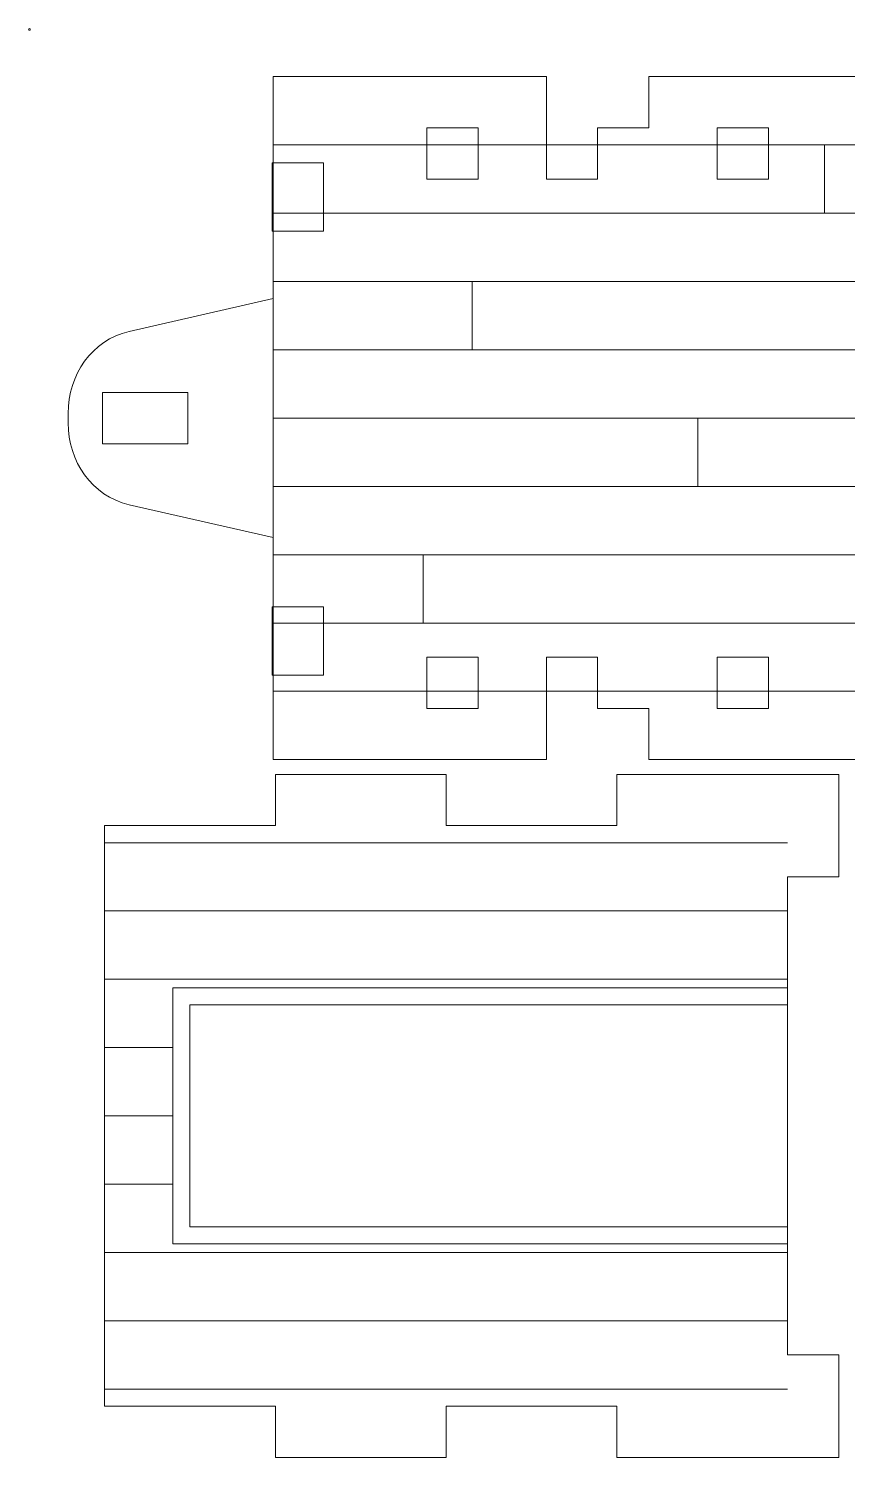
# Model space of a CAD drawing. Header units: millimetres. Extents: x -150 to 142, y -93 to 100.
# Drawn here: x -150 to -102, y 16.3 to 100 of the extents above; entities that cross this region are included whole.
import ezdxf

# ---------------------------------------------------------------- set-up
doc = ezdxf.new("R2010")
doc.units = ezdxf.units.MM
doc.header["$MEASUREMENT"] = 0
for name, color, linetype in [('cut', 7, 'Continuous'), ('cut light', 7, 'Continuous'), ('origin', 7, 'Continuous')]:
    doc.layers.add(name, color=color, linetype=linetype)

msp = doc.modelspace()

# ---------------------------------------------------------------- linework, layer by layer
at = {"layer": 'cut', "lineweight": 0}
for points in [[(-135.6969, 88.1237), (-132.6969, 88.1237), (-132.6969, 92.1237), (-135.6969, 92.1237), (-135.6969, 88.1237)], [(-135.6969, 62.1237), (-132.6969, 62.1237), (-132.6969, 66.1237), (-135.6969, 66.1237), (-135.6969, 62.1237)]]:
    msp.add_lwpolyline(points, close=True, dxfattribs=at)
for points, knots in [([(-45.646, 84.1685), (-45.646, 84.1685), (-37.2093, 82.2375), (-37.2093, 82.2375), (-37.2093, 82.2375), (-35.0231, 81.7372), (-33.646, 79.6911), (-33.646, 77.4483), (-33.646, 77.4483), (-33.646, 77.4483), (-33.646, 76.8887), (-33.646, 76.8887), (-33.646, 76.8887), (-33.646, 74.6459), (-35.0229, 72.5998), (-37.2093, 72.0995), (-37.2093, 72.0995), (-37.2093, 72.0995), (-45.646, 70.1685), (-45.646, 70.1685), (-45.646, 70.1685), (-45.646, 70.1685), (-45.646, 57.1685), (-45.646, 57.1685), (-45.646, 57.1685), (-45.646, 57.1685), (-61.646, 57.1685), (-61.646, 57.1685), (-61.646, 57.1685), (-61.646, 57.1685), (-61.646, 63.1685), (-61.646, 63.1685), (-61.646, 63.1685), (-61.646, 63.1685), (-64.646, 63.1685), (-64.646, 63.1685), (-64.646, 63.1685), (-64.646, 63.1685), (-64.646, 60.1685), (-64.646, 60.1685), (-64.646, 60.1685), (-64.646, 60.1685), (-67.646, 60.1685), (-67.646, 60.1685), (-67.646, 60.1685), (-67.646, 60.1685), (-67.646, 57.1685), (-67.646, 57.1685), (-67.646, 57.1685), (-67.646, 57.1685), (-87.646, 57.1685), (-87.646, 57.1685), (-87.646, 57.1685), (-87.646, 57.1685), (-87.646, 60.1685), (-87.646, 60.1685), (-87.646, 60.1685), (-87.646, 60.1685), (-93.646, 60.1685), (-93.646, 60.1685), (-93.646, 60.1685), (-93.646, 60.1685), (-93.646, 57.1685), (-93.646, 57.1685), (-93.646, 57.1685), (-93.646, 57.1685), (-113.646, 57.1685), (-113.646, 57.1685), (-113.646, 57.1685), (-113.646, 57.1685), (-113.646, 60.1685), (-113.646, 60.1685), (-113.646, 60.1685), (-113.646, 60.1685), (-116.646, 60.1685), (-116.646, 60.1685), (-116.646, 60.1685), (-116.646, 60.1685), (-116.646, 63.1685), (-116.646, 63.1685), (-116.646, 63.1685), (-116.646, 63.1685), (-119.646, 63.1685), (-119.646, 63.1685), (-119.646, 63.1685), (-119.646, 63.1685), (-119.646, 57.1685), (-119.646, 57.1685), (-119.646, 57.1685), (-119.646, 57.1685), (-135.646, 57.1685), (-135.646, 57.1685), (-135.646, 57.1685), (-135.646, 57.1685), (-135.646, 70.1685), (-135.646, 70.1685), (-135.646, 70.1685), (-135.646, 70.1685), (-144.0827, 72.0995), (-144.0827, 72.0995), (-144.0827, 72.0995), (-146.2691, 72.5999), (-147.646, 74.6457), (-147.646, 76.8887), (-147.646, 76.8887), (-147.646, 76.8887), (-147.646, 77.4483), (-147.646, 77.4483), (-147.646, 77.4483), (-147.646, 79.6913), (-146.269, 81.7371), (-144.0827, 82.2375), (-144.0827, 82.2375), (-144.0827, 82.2375), (-135.646, 84.1685), (-135.646, 84.1685), (-135.646, 84.1685), (-135.646, 84.1685), (-135.646, 97.1685), (-135.646, 97.1685), (-135.646, 97.1685), (-135.646, 97.1685), (-119.646, 97.1685), (-119.646, 97.1685), (-119.646, 97.1685), (-119.646, 97.1685), (-119.646, 91.1685), (-119.646, 91.1685), (-119.646, 91.1685), (-119.646, 91.1685), (-116.646, 91.1685), (-116.646, 91.1685), (-116.646, 91.1685), (-116.646, 91.1685), (-116.646, 94.1685), (-116.646, 94.1685), (-116.646, 94.1685), (-116.646, 94.1685), (-113.646, 94.1685), (-113.646, 94.1685), (-113.646, 94.1685), (-113.646, 94.1685), (-113.646, 97.1685), (-113.646, 97.1685), (-113.646, 97.1685), (-113.646, 97.1685), (-93.646, 97.1685), (-93.646, 97.1685), (-93.646, 97.1685), (-93.646, 97.1685), (-93.646, 94.1685), (-93.646, 94.1685), (-93.646, 94.1685), (-93.646, 94.1685), (-87.646, 94.1685), (-87.646, 94.1685), (-87.646, 94.1685), (-87.646, 94.1685), (-87.646, 97.1685), (-87.646, 97.1685), (-87.646, 97.1685), (-87.646, 97.1685), (-67.646, 97.1685), (-67.646, 97.1685), (-67.646, 97.1685), (-67.646, 97.1685), (-67.646, 94.1685), (-67.646, 94.1685), (-67.646, 94.1685), (-67.646, 94.1685), (-64.646, 94.1685), (-64.646, 94.1685), (-64.646, 94.1685), (-64.646, 94.1685), (-64.646, 91.1685), (-64.646, 91.1685), (-64.646, 91.1685), (-64.646, 91.1685), (-61.646, 91.1685), (-61.646, 91.1685), (-61.646, 91.1685), (-61.646, 91.1685), (-61.646, 97.1685), (-61.646, 97.1685), (-61.646, 97.1685), (-61.646, 97.1685), (-45.646, 97.1685), (-45.646, 97.1685), (-45.646, 97.1685), (-45.646, 97.1685), (-45.646, 84.1685), (-45.646, 84.1685)], [0, 0, 0, 0, 0.0204082, 0.0204082, 0.0204082, 0.0204082, 0.0408163, 0.0408163, 0.0408163, 0.0408163, 0.0612245, 0.0612245, 0.0612245, 0.0612245, 0.0816327, 0.0816327, 0.0816327, 0.0816327, 0.1020408, 0.1020408, 0.1020408, 0.1020408, 0.122449, 0.122449, 0.122449, 0.122449, 0.1428571, 0.1428571, 0.1428571, 0.1428571, 0.1632653, 0.1632653, 0.1632653, 0.1632653, 0.1836735, 0.1836735, 0.1836735, 0.1836735, 0.2040816, 0.2040816, 0.2040816, 0.2040816, 0.2244898, 0.2244898, 0.2244898, 0.2244898, 0.244898, 0.244898, 0.244898, 0.244898, 0.2653061, 0.2653061, 0.2653061, 0.2653061, 0.2857143, 0.2857143, 0.2857143, 0.2857143, 0.3061224, 0.3061224, 0.3061224, 0.3061224, 0.3265306, 0.3265306, 0.3265306, 0.3265306, 0.3469388, 0.3469388, 0.3469388, 0.3469388, 0.3673469, 0.3673469, 0.3673469, 0.3673469, 0.3877551, 0.3877551, 0.3877551, 0.3877551, 0.4081633, 0.4081633, 0.4081633, 0.4081633, 0.4285714, 0.4285714, 0.4285714, 0.4285714, 0.4489796, 0.4489796, 0.4489796, 0.4489796, 0.4693878, 0.4693878, 0.4693878, 0.4693878, 0.4897959, 0.4897959, 0.4897959, 0.4897959, 0.5102041, 0.5102041, 0.5102041, 0.5102041, 0.5306122, 0.5306122, 0.5306122, 0.5306122, 0.5510204, 0.5510204, 0.5510204, 0.5510204, 0.5714286, 0.5714286, 0.5714286, 0.5714286, 0.5918367, 0.5918367, 0.5918367, 0.5918367, 0.6122449, 0.6122449, 0.6122449, 0.6122449, 0.6326531, 0.6326531, 0.6326531, 0.6326531, 0.6530612, 0.6530612, 0.6530612, 0.6530612, 0.6734694, 0.6734694, 0.6734694, 0.6734694, 0.6938776, 0.6938776, 0.6938776, 0.6938776, 0.7142857, 0.7142857, 0.7142857, 0.7142857, 0.7346939, 0.7346939, 0.7346939, 0.7346939, 0.755102, 0.755102, 0.755102, 0.755102, 0.7755102, 0.7755102, 0.7755102, 0.7755102, 0.7959184, 0.7959184, 0.7959184, 0.7959184, 0.8163265, 0.8163265, 0.8163265, 0.8163265, 0.8367347, 0.8367347, 0.8367347, 0.8367347, 0.8571429, 0.8571429, 0.8571429, 0.8571429, 0.877551, 0.877551, 0.877551, 0.877551, 0.8979592, 0.8979592, 0.8979592, 0.8979592, 0.9183673, 0.9183673, 0.9183673, 0.9183673, 0.9387755, 0.9387755, 0.9387755, 0.9387755, 0.9591837, 0.9591837, 0.9591837, 0.9591837, 1, 1, 1, 1]), ([(-123.646, 91.1685), (-123.646, 91.1685), (-126.646, 91.1685), (-126.646, 91.1685), (-126.646, 91.1685), (-126.646, 91.1685), (-126.646, 94.1685), (-126.646, 94.1685), (-126.646, 94.1685), (-126.646, 94.1685), (-123.646, 94.1685), (-123.646, 94.1685), (-123.646, 94.1685), (-123.646, 94.1685), (-123.646, 91.1685), (-123.646, 91.1685)], [0, 0, 0, 0, 0.2, 0.2, 0.2, 0.2, 0.4, 0.4, 0.4, 0.4, 0.6, 0.6, 0.6, 0.6, 1, 1, 1, 1]), ([(-106.646, 91.1685), (-106.646, 91.1685), (-109.646, 91.1685), (-109.646, 91.1685), (-109.646, 91.1685), (-109.646, 91.1685), (-109.646, 94.1685), (-109.646, 94.1685), (-109.646, 94.1685), (-109.646, 94.1685), (-106.646, 94.1685), (-106.646, 94.1685), (-106.646, 94.1685), (-106.646, 94.1685), (-106.646, 91.1685), (-106.646, 91.1685)], [0, 0, 0, 0, 0.2, 0.2, 0.2, 0.2, 0.4, 0.4, 0.4, 0.4, 0.6, 0.6, 0.6, 0.6, 1, 1, 1, 1]), ([(-140.646, 78.6687), (-140.646, 78.6687), (-140.646, 75.6687), (-140.646, 75.6687), (-140.646, 75.6687), (-140.646, 75.6687), (-145.646, 75.6687), (-145.646, 75.6687), (-145.646, 75.6687), (-145.646, 75.6687), (-145.646, 78.6687), (-145.646, 78.6687), (-145.646, 78.6687), (-145.646, 78.6687), (-140.646, 78.6687), (-140.646, 78.6687)], [0, 0, 0, 0, 0.2, 0.2, 0.2, 0.2, 0.4, 0.4, 0.4, 0.4, 0.6, 0.6, 0.6, 0.6, 1, 1, 1, 1]), ([(-123.646, 60.1685), (-123.646, 60.1685), (-126.646, 60.1685), (-126.646, 60.1685), (-126.646, 60.1685), (-126.646, 60.1685), (-126.646, 63.1685), (-126.646, 63.1685), (-126.646, 63.1685), (-126.646, 63.1685), (-123.646, 63.1685), (-123.646, 63.1685), (-123.646, 63.1685), (-123.646, 63.1685), (-123.646, 60.1685), (-123.646, 60.1685)], [0, 0, 0, 0, 0.2, 0.2, 0.2, 0.2, 0.4, 0.4, 0.4, 0.4, 0.6, 0.6, 0.6, 0.6, 1, 1, 1, 1]), ([(-106.646, 60.1685), (-106.646, 60.1685), (-109.646, 60.1685), (-109.646, 60.1685), (-109.646, 60.1685), (-109.646, 60.1685), (-109.646, 63.1685), (-109.646, 63.1685), (-109.646, 63.1685), (-109.646, 63.1685), (-106.646, 63.1685), (-106.646, 63.1685), (-106.646, 63.1685), (-106.646, 63.1685), (-106.646, 60.1685), (-106.646, 60.1685)], [0, 0, 0, 0, 0.2, 0.2, 0.2, 0.2, 0.4, 0.4, 0.4, 0.4, 0.6, 0.6, 0.6, 0.6, 1, 1, 1, 1]), ([(-105.5156, 56.3045), (-105.5156, 56.3045), (-102.5156, 56.3045), (-102.5156, 56.3045), (-102.5156, 56.3045), (-102.5156, 56.3045), (-102.5156, 50.3045), (-102.5156, 50.3045), (-102.5156, 50.3045), (-102.5156, 50.3045), (-105.5156, 50.3045), (-105.5156, 50.3045), (-105.5156, 50.3045), (-105.5156, 50.3045), (-105.5156, 22.3045), (-105.5156, 22.3045), (-105.5156, 22.3045), (-105.5156, 22.3045), (-102.5156, 22.3045), (-102.5156, 22.3045), (-102.5156, 22.3045), (-102.5156, 22.3045), (-102.5156, 16.3045), (-102.5156, 16.3045), (-102.5156, 16.3045), (-102.5156, 16.3045), (-105.5156, 16.3045), (-105.5156, 16.3045), (-105.5156, 16.3045), (-105.5156, 16.3045), (-115.5156, 16.3045), (-115.5156, 16.3045), (-115.5156, 16.3045), (-115.5156, 16.3045), (-115.5156, 19.3045), (-115.5156, 19.3045), (-115.5156, 19.3045), (-115.5156, 19.3045), (-125.5156, 19.3045), (-125.5156, 19.3045), (-125.5156, 19.3045), (-125.5156, 19.3045), (-125.5156, 16.3045), (-125.5156, 16.3045), (-125.5156, 16.3045), (-125.5156, 16.3045), (-135.5156, 16.3045), (-135.5156, 16.3045), (-135.5156, 16.3045), (-135.5156, 16.3045), (-135.5156, 19.3045), (-135.5156, 19.3045), (-135.5156, 19.3045), (-135.5156, 19.3045), (-145.5156, 19.3045), (-145.5156, 19.3045), (-145.5156, 19.3045), (-145.5156, 19.3045), (-145.5156, 53.3045), (-145.5156, 53.3045), (-145.5156, 53.3045), (-145.5156, 53.3045), (-135.5156, 53.3045), (-135.5156, 53.3045), (-135.5156, 53.3045), (-135.5156, 53.3045), (-135.5156, 56.3045), (-135.5156, 56.3045), (-135.5156, 56.3045), (-135.5156, 56.3045), (-125.5156, 56.3045), (-125.5156, 56.3045), (-125.5156, 56.3045), (-125.5156, 56.3045), (-125.5156, 53.3045), (-125.5156, 53.3045), (-125.5156, 53.3045), (-125.5156, 53.3045), (-115.5156, 53.3045), (-115.5156, 53.3045), (-115.5156, 53.3045), (-115.5156, 53.3045), (-115.5156, 56.3045), (-115.5156, 56.3045), (-115.5156, 56.3045), (-115.5156, 56.3045), (-105.5156, 56.3045), (-105.5156, 56.3045)], [0, 0, 0, 0, 0.0434783, 0.0434783, 0.0434783, 0.0434783, 0.0869565, 0.0869565, 0.0869565, 0.0869565, 0.1304348, 0.1304348, 0.1304348, 0.1304348, 0.173913, 0.173913, 0.173913, 0.173913, 0.2173913, 0.2173913, 0.2173913, 0.2173913, 0.2608696, 0.2608696, 0.2608696, 0.2608696, 0.3043478, 0.3043478, 0.3043478, 0.3043478, 0.3478261, 0.3478261, 0.3478261, 0.3478261, 0.3913043, 0.3913043, 0.3913043, 0.3913043, 0.4347826, 0.4347826, 0.4347826, 0.4347826, 0.4782609, 0.4782609, 0.4782609, 0.4782609, 0.5217391, 0.5217391, 0.5217391, 0.5217391, 0.5652174, 0.5652174, 0.5652174, 0.5652174, 0.6086957, 0.6086957, 0.6086957, 0.6086957, 0.6521739, 0.6521739, 0.6521739, 0.6521739, 0.6956522, 0.6956522, 0.6956522, 0.6956522, 0.7391304, 0.7391304, 0.7391304, 0.7391304, 0.7826087, 0.7826087, 0.7826087, 0.7826087, 0.826087, 0.826087, 0.826087, 0.826087, 0.8695652, 0.8695652, 0.8695652, 0.8695652, 0.9130435, 0.9130435, 0.9130435, 0.9130435, 1, 1, 1, 1]), ([(-105.5156, 29.8045), (-105.5156, 29.8045), (-105.5156, 42.8045), (-105.5156, 42.8045), (-105.5156, 42.8045), (-105.5156, 42.8045), (-140.5156, 42.8045), (-140.5156, 42.8045), (-140.5156, 42.8045), (-140.5156, 42.8045), (-140.5156, 29.8045), (-140.5156, 29.8045), (-140.5156, 29.8045), (-140.5156, 29.8045), (-105.5156, 29.8045), (-105.5156, 29.8045)], [0, 0, 0, 0, 0.2, 0.2, 0.2, 0.2, 0.4, 0.4, 0.4, 0.4, 0.6, 0.6, 0.6, 0.6, 1, 1, 1, 1])]:
    msp.add_open_spline(points, degree=3, knots=knots, dxfattribs=at)
at = {"layer": 'cut light', "color": 5, "lineweight": 0}
for points in [[(-135.646, 93.1685), (-135.646, 93.1685), (-45.646, 93.1685), (-45.646, 93.1685)], [(-103.3616, 89.1685), (-103.3616, 89.1685), (-103.3616, 93.1685), (-103.3616, 93.1685)], [(-135.646, 89.1685), (-135.646, 89.1685), (-45.646, 89.1685), (-45.646, 89.1685)], [(-135.646, 85.1685), (-135.646, 85.1685), (-45.646, 85.1685), (-45.646, 85.1685)], [(-123.9991, 81.1685), (-123.9991, 81.1685), (-123.9991, 85.1685), (-123.9991, 85.1685)], [(-135.646, 70.1685), (-135.646, 70.1685), (-135.646, 84.1685), (-135.646, 84.1685)], [(-135.646, 81.1685), (-135.646, 81.1685), (-45.646, 81.1685), (-45.646, 81.1685)], [(-135.646, 77.1685), (-135.646, 77.1685), (-45.646, 77.1685), (-45.646, 77.1685)], [(-110.7701, 77.1685), (-110.7701, 77.1685), (-110.7701, 73.1685), (-110.7701, 73.1685)], [(-135.646, 73.1685), (-135.646, 73.1685), (-45.646, 73.1685), (-45.646, 73.1685)], [(-135.646, 69.1685), (-135.646, 69.1685), (-45.646, 69.1685), (-45.646, 69.1685)], [(-126.8568, 65.1685), (-126.8568, 65.1685), (-126.8568, 69.1685), (-126.8568, 69.1685)], [(-135.646, 65.1685), (-135.646, 65.1685), (-45.646, 65.1685), (-45.646, 65.1685)], [(-135.646, 61.1685), (-135.646, 61.1685), (-45.646, 61.1685), (-45.646, 61.1685)], [(-145.5156, 52.3045), (-145.5156, 52.3045), (-105.5156, 52.3045), (-105.5156, 52.3045)], [(-145.5156, 48.3045), (-145.5156, 48.3045), (-105.5156, 48.3045), (-105.5156, 48.3045)], [(-145.5156, 44.3045), (-145.5156, 44.3045), (-105.5156, 44.3045), (-105.5156, 44.3045)], [(-145.5156, 40.3045), (-145.5156, 40.3045), (-141.5156, 40.3045), (-141.5156, 40.3045)], [(-145.5156, 36.3045), (-145.5156, 36.3045), (-141.5156, 36.3045), (-141.5156, 36.3045)], [(-145.5156, 32.3045), (-145.5156, 32.3045), (-141.5156, 32.3045), (-141.5156, 32.3045)], [(-145.5156, 28.3045), (-145.5156, 28.3045), (-105.5156, 28.3045), (-105.5156, 28.3045)], [(-145.5156, 24.3045), (-145.5156, 24.3045), (-105.5156, 24.3045), (-105.5156, 24.3045)], [(-145.5156, 20.3045), (-145.5156, 20.3045), (-105.5156, 20.3045), (-105.5156, 20.3045)]]:
    msp.add_open_spline(points, degree=3, dxfattribs=at)
msp.add_open_spline([(-105.5156, 28.8045), (-105.5156, 28.8045), (-105.5156, 43.8045), (-105.5156, 43.8045), (-105.5156, 43.8045), (-105.5156, 43.8045), (-141.5156, 43.8045), (-141.5156, 43.8045), (-141.5156, 43.8045), (-141.5156, 43.8045), (-141.5156, 28.8045), (-141.5156, 28.8045), (-141.5156, 28.8045), (-141.5156, 28.8045), (-105.5156, 28.8045), (-105.5156, 28.8045)], degree=3, knots=[0, 0, 0, 0, 0.2, 0.2, 0.2, 0.2, 0.4, 0.4, 0.4, 0.4, 0.6, 0.6, 0.6, 0.6, 1, 1, 1, 1], dxfattribs=at)
at = {"layer": 'origin', "lineweight": 0}
msp.add_ellipse((-149.9187, 99.9306), major_axis=(0, 0.05), ratio=1, dxfattribs=at)

doc.saveas('drawing.dxf')
